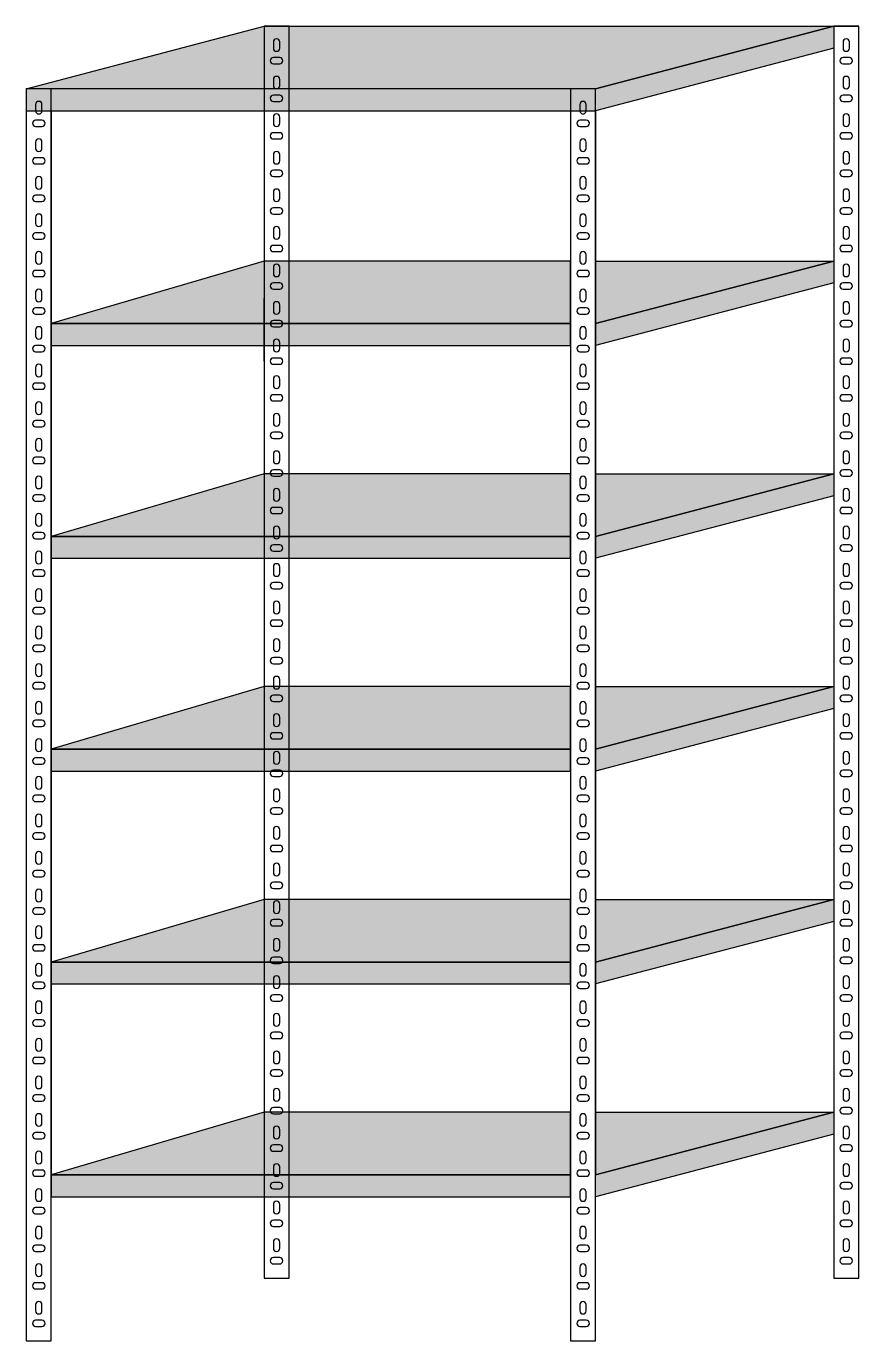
# Model space of a CAD drawing. Header units: millimetres. Extents: x 6614975 to 6624097, y 8742145 to 8746891.
# Drawn here: x 6617208.5 to 6617341.5, y 8745351 to 8745561 of the extents above; entities that cross this region are included whole.
import ezdxf

# ---------------------------------------------------------------- set-up
doc = ezdxf.new("R2010")
doc.units = ezdxf.units.MM

msp = doc.modelspace()

# ---------------------------------------------------------------- hatches: boundary and pattern name
h = msp.add_hatch(color=8)
h.dxf.hatch_style = 1
h.paths.add_polyline_path([(6617299.484, 8745550.977), (6617337.536, 8745560.977), (6617250.484, 8745560.977), (6617246.484, 8745560.977), (6617208.484, 8745550.977)])
h = msp.add_hatch(color=8)
h.dxf.hatch_style = 1
h.paths.add_polyline_path([(6617337.536, 8745557.477), (6617337.536, 8745560.977), (6617299.484, 8745550.977), (6617299.484, 8745547.477)])
h = msp.add_hatch(color=8)
h.dxf.hatch_style = 1
h.paths.add_polyline_path([(6617208.484, 8745550.977), (6617208.484, 8745547.477), (6617299.484, 8745547.477), (6617299.484, 8745550.977)])
h = msp.add_hatch(color=8)
h.dxf.hatch_style = 1
h.paths.add_polyline_path([(6617246.484, 8745523.477), (6617212.484, 8745513.477), (6617295.484, 8745513.477), (6617295.484, 8745523.477)])
h = msp.add_hatch(color=8)
h.dxf.hatch_style = 1
h.paths.add_polyline_path([(6617337.536, 8745519.977), (6617337.536, 8745523.477), (6617299.484, 8745513.477), (6617299.484, 8745509.977)])
h = msp.add_hatch(color=8)
h.dxf.hatch_style = 1
h.paths.add_polyline_path([(6617337.536, 8745523.477), (6617299.484, 8745523.477), (6617299.484, 8745513.477)])
h = msp.add_hatch(color=8)
h.dxf.hatch_style = 1
h.paths.add_polyline_path([(6617295.484, 8745509.977), (6617295.484, 8745513.477), (6617212.484, 8745513.477), (6617212.484, 8745509.977)])
h = msp.add_hatch(color=8)
h.dxf.hatch_style = 1
h.paths.add_polyline_path([(6617246.484, 8745489.477), (6617212.484, 8745479.477), (6617295.484, 8745479.477), (6617295.484, 8745489.477)])
h = msp.add_hatch(color=8)
h.dxf.hatch_style = 1
h.paths.add_polyline_path([(6617337.536, 8745485.977), (6617337.536, 8745489.477), (6617299.484, 8745479.477), (6617299.484, 8745475.977)])
h = msp.add_hatch(color=8)
h.dxf.hatch_style = 1
h.paths.add_polyline_path([(6617337.536, 8745489.477), (6617299.484, 8745489.477), (6617299.484, 8745479.477)])
h = msp.add_hatch(color=8)
h.dxf.hatch_style = 1
h.paths.add_polyline_path([(6617295.484, 8745475.977), (6617295.484, 8745479.477), (6617212.484, 8745479.477), (6617212.484, 8745475.977)])
h = msp.add_hatch(color=8)
h.dxf.hatch_style = 1
h.paths.add_polyline_path([(6617246.484, 8745455.477), (6617212.484, 8745445.477), (6617295.484, 8745445.477), (6617295.484, 8745455.477)])
h = msp.add_hatch(color=8)
h.dxf.hatch_style = 1
h.paths.add_polyline_path([(6617337.536, 8745451.977), (6617337.536, 8745455.477), (6617299.484, 8745445.477), (6617299.484, 8745441.977)])
h = msp.add_hatch(color=8)
h.dxf.hatch_style = 1
h.paths.add_polyline_path([(6617337.536, 8745455.477), (6617299.484, 8745455.477), (6617299.484, 8745445.477)])
h = msp.add_hatch(color=8)
h.dxf.hatch_style = 1
h.paths.add_polyline_path([(6617295.484, 8745441.977), (6617295.484, 8745445.477), (6617212.484, 8745445.477), (6617212.484, 8745441.977)])
h = msp.add_hatch(color=8)
h.dxf.hatch_style = 1
h.paths.add_polyline_path([(6617246.484, 8745421.477), (6617212.484, 8745411.477), (6617295.484, 8745411.477), (6617295.484, 8745421.477)])
h = msp.add_hatch(color=8)
h.dxf.hatch_style = 1
h.paths.add_polyline_path([(6617337.536, 8745417.977), (6617337.536, 8745421.477), (6617299.484, 8745411.477), (6617299.484, 8745407.977)])
h = msp.add_hatch(color=8)
h.dxf.hatch_style = 1
h.paths.add_polyline_path([(6617337.536, 8745421.477), (6617299.484, 8745421.477), (6617299.484, 8745411.477)])
h = msp.add_hatch(color=8)
h.dxf.hatch_style = 1
h.paths.add_polyline_path([(6617295.484, 8745407.977), (6617295.484, 8745411.477), (6617212.484, 8745411.477), (6617212.484, 8745407.977)])
h = msp.add_hatch(color=8)
h.dxf.hatch_style = 1
h.paths.add_polyline_path([(6617246.484, 8745387.477), (6617212.484, 8745377.477), (6617295.484, 8745377.477), (6617295.484, 8745387.477)])
h = msp.add_hatch(color=8)
h.dxf.hatch_style = 1
h.paths.add_polyline_path([(6617337.536, 8745383.977), (6617337.536, 8745387.477), (6617299.484, 8745377.477), (6617299.484, 8745373.977)])
h = msp.add_hatch(color=8)
h.dxf.hatch_style = 1
h.paths.add_polyline_path([(6617337.536, 8745387.477), (6617299.484, 8745387.477), (6617299.484, 8745377.477)])
h = msp.add_hatch(color=8)
h.dxf.hatch_style = 1
h.paths.add_polyline_path([(6617295.484, 8745373.977), (6617295.484, 8745377.477), (6617212.484, 8745377.477), (6617212.484, 8745373.977)])

# ---------------------------------------------------------------- linework, layer by layer
for p, q in [((6617246.484, 8745560.977), (6617250.484, 8745560.977)), ((6617212.484, 8745547.477), (6617212.484, 8745513.477)), ((6617299.484, 8745547.477), (6617299.484, 8745513.477)), ((6617246.484, 8745507.477), (6617246.484, 8745517.477)), ((6617212.484, 8745513.477), (6617212.484, 8745479.477)), ((6617299.484, 8745513.477), (6617299.484, 8745479.477)), ((6617212.484, 8745479.477), (6617212.484, 8745445.477)), ((6617299.484, 8745479.477), (6617299.484, 8745445.477)), ((6617212.484, 8745445.477), (6617212.484, 8745411.477)), ((6617299.484, 8745445.477), (6617299.484, 8745411.477)), ((6617212.484, 8745411.477), (6617212.484, 8745377.477)), ((6617299.484, 8745411.477), (6617299.484, 8745377.477))]:
    msp.add_line(p, q)
for points in [[(6617337.536, 8745560.977), (6617299.484, 8745550.977), (6617208.484, 8745550.977), (6617246.484, 8745560.977), (6617250.484, 8745560.977), (6617341.536, 8745560.977)], [(6617246.484, 8745523.477), (6617212.484, 8745513.477), (6617295.484, 8745513.477), (6617295.484, 8745523.477), (6617246.484, 8745523.477)], [(6617246.484, 8745489.477), (6617212.484, 8745479.477), (6617295.484, 8745479.477), (6617295.484, 8745489.477), (6617246.484, 8745489.477)], [(6617246.484, 8745455.477), (6617212.484, 8745445.477), (6617295.484, 8745445.477), (6617295.484, 8745455.477), (6617246.484, 8745455.477)], [(6617246.484, 8745421.477), (6617212.484, 8745411.477), (6617295.484, 8745411.477), (6617295.484, 8745421.477), (6617246.484, 8745421.477)], [(6617246.484, 8745387.477), (6617212.484, 8745377.477), (6617295.484, 8745377.477), (6617295.484, 8745387.477), (6617246.484, 8745387.477)]]:
    msp.add_lwpolyline(points)
for points in [[(6617246.484, 8745360.977), (6617250.484, 8745360.977), (6617250.484, 8745560.977), (6617246.484, 8745560.977)], [(6617299.484, 8745550.977), (6617337.536, 8745560.977), (6617337.536, 8745557.477), (6617299.484, 8745547.477)], [(6617337.536, 8745360.977), (6617341.536, 8745360.977), (6617341.536, 8745560.977), (6617337.536, 8745560.977)], [(6617208.484, 8745350.977), (6617212.484, 8745350.977), (6617212.484, 8745550.977), (6617208.484, 8745550.977)], [(6617208.484, 8745547.477), (6617299.484, 8745547.477), (6617299.484, 8745550.977), (6617208.484, 8745550.977)], [(6617295.484, 8745350.977), (6617299.484, 8745350.977), (6617299.484, 8745550.977), (6617295.484, 8745550.977)], [(6617299.484, 8745513.477), (6617337.536, 8745523.477), (6617337.536, 8745519.977), (6617299.484, 8745509.977)], [(6617299.484, 8745523.477), (6617337.536, 8745523.477), (6617299.484, 8745513.477)], [(6617212.484, 8745509.977), (6617295.484, 8745509.977), (6617295.484, 8745513.477), (6617212.484, 8745513.477)], [(6617299.484, 8745479.477), (6617337.536, 8745489.477), (6617337.536, 8745485.977), (6617299.484, 8745475.977)], [(6617299.484, 8745489.477), (6617337.536, 8745489.477), (6617299.484, 8745479.477)], [(6617212.484, 8745475.977), (6617295.484, 8745475.977), (6617295.484, 8745479.477), (6617212.484, 8745479.477)], [(6617299.484, 8745445.477), (6617337.536, 8745455.477), (6617337.536, 8745451.977), (6617299.484, 8745441.977)], [(6617299.484, 8745455.477), (6617337.536, 8745455.477), (6617299.484, 8745445.477)], [(6617212.484, 8745441.977), (6617295.484, 8745441.977), (6617295.484, 8745445.477), (6617212.484, 8745445.477)], [(6617299.484, 8745411.477), (6617337.536, 8745421.477), (6617337.536, 8745417.977), (6617299.484, 8745407.977)], [(6617299.484, 8745421.477), (6617337.536, 8745421.477), (6617299.484, 8745411.477)], [(6617212.484, 8745407.977), (6617295.484, 8745407.977), (6617295.484, 8745411.477), (6617212.484, 8745411.477)], [(6617299.484, 8745377.477), (6617337.536, 8745387.477), (6617337.536, 8745383.977), (6617299.484, 8745373.977)], [(6617299.484, 8745387.477), (6617337.536, 8745387.477), (6617299.484, 8745377.477)], [(6617212.484, 8745373.977), (6617295.484, 8745373.977), (6617295.484, 8745377.477), (6617212.484, 8745377.477)]]:
    msp.add_lwpolyline(points, close=True)
for points in [[(6617247.984, 8745557.477, 1), (6617248.984, 8745557.477), (6617248.984, 8745558.477, 1), (6617247.984, 8745558.477)], [(6617339.036, 8745557.477, 1), (6617340.036, 8745557.477), (6617340.036, 8745558.477, 1), (6617339.036, 8745558.477)], [(6617247.984, 8745555.977, 1), (6617247.984, 8745554.977), (6617248.984, 8745554.977, 1), (6617248.984, 8745555.977)], [(6617339.036, 8745555.977, 1), (6617339.036, 8745554.977), (6617340.036, 8745554.977, 1), (6617340.036, 8745555.977)], [(6617247.984, 8745551.477, 1), (6617248.984, 8745551.477), (6617248.984, 8745552.477, 1), (6617247.984, 8745552.477)], [(6617339.036, 8745551.477, 1), (6617340.036, 8745551.477), (6617340.036, 8745552.477, 1), (6617339.036, 8745552.477)], [(6617209.984, 8745547.477, 1), (6617210.984, 8745547.477), (6617210.984, 8745548.477, 1), (6617209.984, 8745548.477)], [(6617247.984, 8745549.977, 1), (6617247.984, 8745548.977), (6617248.984, 8745548.977, 1), (6617248.984, 8745549.977)], [(6617296.984, 8745547.477, 1), (6617297.984, 8745547.477), (6617297.984, 8745548.477, 1), (6617296.984, 8745548.477)], [(6617339.036, 8745549.977, 1), (6617339.036, 8745548.977), (6617340.036, 8745548.977, 1), (6617340.036, 8745549.977)], [(6617247.984, 8745545.477, 1), (6617248.984, 8745545.477), (6617248.984, 8745546.477, 1), (6617247.984, 8745546.477)], [(6617339.036, 8745545.477, 1), (6617340.036, 8745545.477), (6617340.036, 8745546.477, 1), (6617339.036, 8745546.477)], [(6617209.984, 8745545.977, 1), (6617209.984, 8745544.977), (6617210.984, 8745544.977, 1), (6617210.984, 8745545.977)], [(6617296.984, 8745545.977, 1), (6617296.984, 8745544.977), (6617297.984, 8745544.977, 1), (6617297.984, 8745545.977)], [(6617209.984, 8745541.477, 1), (6617210.984, 8745541.477), (6617210.984, 8745542.477, 1), (6617209.984, 8745542.477)], [(6617247.984, 8745543.977, 1), (6617247.984, 8745542.977), (6617248.984, 8745542.977, 1), (6617248.984, 8745543.977)], [(6617296.984, 8745541.477, 1), (6617297.984, 8745541.477), (6617297.984, 8745542.477, 1), (6617296.984, 8745542.477)], [(6617339.036, 8745543.977, 1), (6617339.036, 8745542.977), (6617340.036, 8745542.977, 1), (6617340.036, 8745543.977)], [(6617247.984, 8745539.477, 1), (6617248.984, 8745539.477), (6617248.984, 8745540.477, 1), (6617247.984, 8745540.477)], [(6617339.036, 8745539.477, 1), (6617340.036, 8745539.477), (6617340.036, 8745540.477, 1), (6617339.036, 8745540.477)], [(6617209.984, 8745539.977, 1), (6617209.984, 8745538.977), (6617210.984, 8745538.977, 1), (6617210.984, 8745539.977)], [(6617296.984, 8745539.977, 1), (6617296.984, 8745538.977), (6617297.984, 8745538.977, 1), (6617297.984, 8745539.977)], [(6617209.984, 8745535.477, 1), (6617210.984, 8745535.477), (6617210.984, 8745536.477, 1), (6617209.984, 8745536.477)], [(6617247.984, 8745537.977, 1), (6617247.984, 8745536.977), (6617248.984, 8745536.977, 1), (6617248.984, 8745537.977)], [(6617296.984, 8745535.477, 1), (6617297.984, 8745535.477), (6617297.984, 8745536.477, 1), (6617296.984, 8745536.477)], [(6617339.036, 8745537.977, 1), (6617339.036, 8745536.977), (6617340.036, 8745536.977, 1), (6617340.036, 8745537.977)], [(6617247.984, 8745533.477, 1), (6617248.984, 8745533.477), (6617248.984, 8745534.477, 1), (6617247.984, 8745534.477)], [(6617339.036, 8745533.477, 1), (6617340.036, 8745533.477), (6617340.036, 8745534.477, 1), (6617339.036, 8745534.477)], [(6617209.984, 8745533.977, 1), (6617209.984, 8745532.977), (6617210.984, 8745532.977, 1), (6617210.984, 8745533.977)], [(6617247.984, 8745531.977, 1), (6617247.984, 8745530.977), (6617248.984, 8745530.977, 1), (6617248.984, 8745531.977)], [(6617296.984, 8745533.977, 1), (6617296.984, 8745532.977), (6617297.984, 8745532.977, 1), (6617297.984, 8745533.977)], [(6617339.036, 8745531.977, 1), (6617339.036, 8745530.977), (6617340.036, 8745530.977, 1), (6617340.036, 8745531.977)], [(6617209.984, 8745529.477, 1), (6617210.984, 8745529.477), (6617210.984, 8745530.477, 1), (6617209.984, 8745530.477)], [(6617296.984, 8745529.477, 1), (6617297.984, 8745529.477), (6617297.984, 8745530.477, 1), (6617296.984, 8745530.477)], [(6617209.984, 8745527.977, 1), (6617209.984, 8745526.977), (6617210.984, 8745526.977, 1), (6617210.984, 8745527.977)], [(6617247.984, 8745527.477, 1), (6617248.984, 8745527.477), (6617248.984, 8745528.477, 1), (6617247.984, 8745528.477)], [(6617296.984, 8745527.977, 1), (6617296.984, 8745526.977), (6617297.984, 8745526.977, 1), (6617297.984, 8745527.977)], [(6617339.036, 8745527.477, 1), (6617340.036, 8745527.477), (6617340.036, 8745528.477, 1), (6617339.036, 8745528.477)], [(6617247.984, 8745525.977, 1), (6617247.984, 8745524.977), (6617248.984, 8745524.977, 1), (6617248.984, 8745525.977)], [(6617339.036, 8745525.977, 1), (6617339.036, 8745524.977), (6617340.036, 8745524.977, 1), (6617340.036, 8745525.977)], [(6617209.984, 8745523.477, 1), (6617210.984, 8745523.477), (6617210.984, 8745524.477, 1), (6617209.984, 8745524.477)], [(6617296.984, 8745523.477, 1), (6617297.984, 8745523.477), (6617297.984, 8745524.477, 1), (6617296.984, 8745524.477)], [(6617209.984, 8745521.977, 1), (6617209.984, 8745520.977), (6617210.984, 8745520.977, 1), (6617210.984, 8745521.977)], [(6617247.984, 8745521.477, 1), (6617248.984, 8745521.477), (6617248.984, 8745522.477, 1), (6617247.984, 8745522.477)], [(6617296.984, 8745521.977, 1), (6617296.984, 8745520.977), (6617297.984, 8745520.977, 1), (6617297.984, 8745521.977)], [(6617339.036, 8745521.477, 1), (6617340.036, 8745521.477), (6617340.036, 8745522.477, 1), (6617339.036, 8745522.477)], [(6617247.984, 8745519.977, 1), (6617247.984, 8745518.977), (6617248.984, 8745518.977, 1), (6617248.984, 8745519.977)], [(6617339.036, 8745519.977, 1), (6617339.036, 8745518.977), (6617340.036, 8745518.977, 1), (6617340.036, 8745519.977)], [(6617209.984, 8745517.477, 1), (6617210.984, 8745517.477), (6617210.984, 8745518.477, 1), (6617209.984, 8745518.477)], [(6617296.984, 8745517.477, 1), (6617297.984, 8745517.477), (6617297.984, 8745518.477, 1), (6617296.984, 8745518.477)], [(6617209.984, 8745515.977, 1), (6617209.984, 8745514.977), (6617210.984, 8745514.977, 1), (6617210.984, 8745515.977)], [(6617247.984, 8745515.477, 1), (6617248.984, 8745515.477), (6617248.984, 8745516.477, 1), (6617247.984, 8745516.477)], [(6617296.984, 8745515.977, 1), (6617296.984, 8745514.977), (6617297.984, 8745514.977, 1), (6617297.984, 8745515.977)], [(6617339.036, 8745515.477, 1), (6617340.036, 8745515.477), (6617340.036, 8745516.477, 1), (6617339.036, 8745516.477)], [(6617247.984, 8745513.977, 1), (6617247.984, 8745512.977), (6617248.984, 8745512.977, 1), (6617248.984, 8745513.977)], [(6617339.036, 8745513.977, 1), (6617339.036, 8745512.977), (6617340.036, 8745512.977, 1), (6617340.036, 8745513.977)], [(6617209.984, 8745511.477, 1), (6617210.984, 8745511.477), (6617210.984, 8745512.477, 1), (6617209.984, 8745512.477)], [(6617247.984, 8745509.477, 1), (6617248.984, 8745509.477), (6617248.984, 8745510.477, 1), (6617247.984, 8745510.477)], [(6617296.984, 8745511.477, 1), (6617297.984, 8745511.477), (6617297.984, 8745512.477, 1), (6617296.984, 8745512.477)], [(6617339.036, 8745509.477, 1), (6617340.036, 8745509.477), (6617340.036, 8745510.477, 1), (6617339.036, 8745510.477)], [(6617209.984, 8745509.977, 1), (6617209.984, 8745508.977), (6617210.984, 8745508.977, 1), (6617210.984, 8745509.977)], [(6617296.984, 8745509.977, 1), (6617296.984, 8745508.977), (6617297.984, 8745508.977, 1), (6617297.984, 8745509.977)], [(6617209.984, 8745505.477, 1), (6617210.984, 8745505.477), (6617210.984, 8745506.477, 1), (6617209.984, 8745506.477)], [(6617247.984, 8745507.977, 1), (6617247.984, 8745506.977), (6617248.984, 8745506.977, 1), (6617248.984, 8745507.977)], [(6617296.984, 8745505.477, 1), (6617297.984, 8745505.477), (6617297.984, 8745506.477, 1), (6617296.984, 8745506.477)], [(6617339.036, 8745507.977, 1), (6617339.036, 8745506.977), (6617340.036, 8745506.977, 1), (6617340.036, 8745507.977)], [(6617247.984, 8745503.611, 1), (6617248.984, 8745503.611), (6617248.984, 8745504.611, 1), (6617247.984, 8745504.611)], [(6617339.036, 8745503.611, 1), (6617340.036, 8745503.611), (6617340.036, 8745504.611, 1), (6617339.036, 8745504.611)], [(6617209.984, 8745503.977, 1), (6617209.984, 8745502.977), (6617210.984, 8745502.977, 1), (6617210.984, 8745503.977)], [(6617296.984, 8745503.977, 1), (6617296.984, 8745502.977), (6617297.984, 8745502.977, 1), (6617297.984, 8745503.977)], [(6617209.984, 8745499.477, 1), (6617210.984, 8745499.477), (6617210.984, 8745500.477, 1), (6617209.984, 8745500.477)], [(6617247.984, 8745502.111, 1), (6617247.984, 8745501.111), (6617248.984, 8745501.111, 1), (6617248.984, 8745502.111)], [(6617296.984, 8745499.477, 1), (6617297.984, 8745499.477), (6617297.984, 8745500.477, 1), (6617296.984, 8745500.477)], [(6617339.036, 8745502.111, 1), (6617339.036, 8745501.111), (6617340.036, 8745501.111, 1), (6617340.036, 8745502.111)], [(6617247.984, 8745497.611, 1), (6617248.984, 8745497.611), (6617248.984, 8745498.611, 1), (6617247.984, 8745498.611)], [(6617339.036, 8745497.611, 1), (6617340.036, 8745497.611), (6617340.036, 8745498.611, 1), (6617339.036, 8745498.611)], [(6617209.984, 8745497.977, 1), (6617209.984, 8745496.977), (6617210.984, 8745496.977, 1), (6617210.984, 8745497.977)], [(6617296.984, 8745497.977, 1), (6617296.984, 8745496.977), (6617297.984, 8745496.977, 1), (6617297.984, 8745497.977)], [(6617209.984, 8745493.611, 1), (6617210.984, 8745493.611), (6617210.984, 8745494.611, 1), (6617209.984, 8745494.611)], [(6617247.984, 8745496.111, 1), (6617247.984, 8745495.111), (6617248.984, 8745495.111, 1), (6617248.984, 8745496.111)], [(6617296.984, 8745493.611, 1), (6617297.984, 8745493.611), (6617297.984, 8745494.611, 1), (6617296.984, 8745494.611)], [(6617339.036, 8745496.111, 1), (6617339.036, 8745495.111), (6617340.036, 8745495.111, 1), (6617340.036, 8745496.111)], [(6617209.984, 8745492.111, 1), (6617209.984, 8745491.111), (6617210.984, 8745491.111, 1), (6617210.984, 8745492.111)], [(6617247.984, 8745491.611, 1), (6617248.984, 8745491.611), (6617248.984, 8745492.611, 1), (6617247.984, 8745492.611)], [(6617296.984, 8745492.111, 1), (6617296.984, 8745491.111), (6617297.984, 8745491.111, 1), (6617297.984, 8745492.111)], [(6617339.036, 8745491.611, 1), (6617340.036, 8745491.611), (6617340.036, 8745492.611, 1), (6617339.036, 8745492.611)], [(6617247.984, 8745490.111, 1), (6617247.984, 8745489.111), (6617248.984, 8745489.111, 1), (6617248.984, 8745490.111)], [(6617339.036, 8745490.111, 1), (6617339.036, 8745489.111), (6617340.036, 8745489.111, 1), (6617340.036, 8745490.111)], [(6617209.984, 8745487.611, 1), (6617210.984, 8745487.611), (6617210.984, 8745488.611, 1), (6617209.984, 8745488.611)], [(6617296.984, 8745487.611, 1), (6617297.984, 8745487.611), (6617297.984, 8745488.611, 1), (6617296.984, 8745488.611)], [(6617209.984, 8745486.111, 1), (6617209.984, 8745485.111), (6617210.984, 8745485.111, 1), (6617210.984, 8745486.111)], [(6617247.984, 8745485.611, 1), (6617248.984, 8745485.611), (6617248.984, 8745486.611, 1), (6617247.984, 8745486.611)], [(6617296.984, 8745486.111, 1), (6617296.984, 8745485.111), (6617297.984, 8745485.111, 1), (6617297.984, 8745486.111)], [(6617339.036, 8745485.611, 1), (6617340.036, 8745485.611), (6617340.036, 8745486.611, 1), (6617339.036, 8745486.611)], [(6617247.984, 8745484.111, 1), (6617247.984, 8745483.111), (6617248.984, 8745483.111, 1), (6617248.984, 8745484.111)], [(6617339.036, 8745484.111, 1), (6617339.036, 8745483.111), (6617340.036, 8745483.111, 1), (6617340.036, 8745484.111)], [(6617209.984, 8745481.611, 1), (6617210.984, 8745481.611), (6617210.984, 8745482.611, 1), (6617209.984, 8745482.611)], [(6617296.984, 8745481.611, 1), (6617297.984, 8745481.611), (6617297.984, 8745482.611, 1), (6617296.984, 8745482.611)], [(6617209.984, 8745480.111, 1), (6617209.984, 8745479.111), (6617210.984, 8745479.111, 1), (6617210.984, 8745480.111)], [(6617247.984, 8745479.611, 1), (6617248.984, 8745479.611), (6617248.984, 8745480.611, 1), (6617247.984, 8745480.611)], [(6617296.984, 8745480.111, 1), (6617296.984, 8745479.111), (6617297.984, 8745479.111, 1), (6617297.984, 8745480.111)], [(6617339.036, 8745479.611, 1), (6617340.036, 8745479.611), (6617340.036, 8745480.611, 1), (6617339.036, 8745480.611)], [(6617247.984, 8745478.111, 1), (6617247.984, 8745477.111), (6617248.984, 8745477.111, 1), (6617248.984, 8745478.111)], [(6617339.036, 8745478.111, 1), (6617339.036, 8745477.111), (6617340.036, 8745477.111, 1), (6617340.036, 8745478.111)], [(6617209.984, 8745475.611, 1), (6617210.984, 8745475.611), (6617210.984, 8745476.611, 1), (6617209.984, 8745476.611)], [(6617296.984, 8745475.611, 1), (6617297.984, 8745475.611), (6617297.984, 8745476.611, 1), (6617296.984, 8745476.611)], [(6617209.984, 8745474.111, 1), (6617209.984, 8745473.111), (6617210.984, 8745473.111, 1), (6617210.984, 8745474.111)], [(6617247.984, 8745473.611, 1), (6617248.984, 8745473.611), (6617248.984, 8745474.611, 1), (6617247.984, 8745474.611)], [(6617296.984, 8745474.111, 1), (6617296.984, 8745473.111), (6617297.984, 8745473.111, 1), (6617297.984, 8745474.111)], [(6617339.036, 8745473.611, 1), (6617340.036, 8745473.611), (6617340.036, 8745474.611, 1), (6617339.036, 8745474.611)], [(6617209.984, 8745469.611, 1), (6617210.984, 8745469.611), (6617210.984, 8745470.611, 1), (6617209.984, 8745470.611)], [(6617247.984, 8745472.111, 1), (6617247.984, 8745471.111), (6617248.984, 8745471.111, 1), (6617248.984, 8745472.111)], [(6617296.984, 8745469.611, 1), (6617297.984, 8745469.611), (6617297.984, 8745470.611, 1), (6617296.984, 8745470.611)], [(6617339.036, 8745472.111, 1), (6617339.036, 8745471.111), (6617340.036, 8745471.111, 1), (6617340.036, 8745472.111)], [(6617247.984, 8745467.611, 1), (6617248.984, 8745467.611), (6617248.984, 8745468.611, 1), (6617247.984, 8745468.611)], [(6617339.036, 8745467.611, 1), (6617340.036, 8745467.611), (6617340.036, 8745468.611, 1), (6617339.036, 8745468.611)], [(6617209.984, 8745468.111, 1), (6617209.984, 8745467.111), (6617210.984, 8745467.111, 1), (6617210.984, 8745468.111)], [(6617296.984, 8745468.111, 1), (6617296.984, 8745467.111), (6617297.984, 8745467.111, 1), (6617297.984, 8745468.111)], [(6617209.984, 8745463.611, 1), (6617210.984, 8745463.611), (6617210.984, 8745464.611, 1), (6617209.984, 8745464.611)], [(6617247.984, 8745466.111, 1), (6617247.984, 8745465.111), (6617248.984, 8745465.111, 1), (6617248.984, 8745466.111)], [(6617296.984, 8745463.611, 1), (6617297.984, 8745463.611), (6617297.984, 8745464.611, 1), (6617296.984, 8745464.611)], [(6617339.036, 8745466.111, 1), (6617339.036, 8745465.111), (6617340.036, 8745465.111, 1), (6617340.036, 8745466.111)], [(6617247.984, 8745461.611, 1), (6617248.984, 8745461.611), (6617248.984, 8745462.611, 1), (6617247.984, 8745462.611)], [(6617339.036, 8745461.611, 1), (6617340.036, 8745461.611), (6617340.036, 8745462.611, 1), (6617339.036, 8745462.611)], [(6617209.984, 8745462.111, 1), (6617209.984, 8745461.111), (6617210.984, 8745461.111, 1), (6617210.984, 8745462.111)], [(6617296.984, 8745462.111, 1), (6617296.984, 8745461.111), (6617297.984, 8745461.111, 1), (6617297.984, 8745462.111)], [(6617209.984, 8745457.611, 1), (6617210.984, 8745457.611), (6617210.984, 8745458.611, 1), (6617209.984, 8745458.611)], [(6617247.984, 8745460.111, 1), (6617247.984, 8745459.111), (6617248.984, 8745459.111, 1), (6617248.984, 8745460.111)], [(6617296.984, 8745457.611, 1), (6617297.984, 8745457.611), (6617297.984, 8745458.611, 1), (6617296.984, 8745458.611)], [(6617339.036, 8745460.111, 1), (6617339.036, 8745459.111), (6617340.036, 8745459.111, 1), (6617340.036, 8745460.111)], [(6617247.984, 8745455.611, 1), (6617248.984, 8745455.611), (6617248.984, 8745456.611, 1), (6617247.984, 8745456.611)], [(6617339.036, 8745455.611, 1), (6617340.036, 8745455.611), (6617340.036, 8745456.611, 1), (6617339.036, 8745456.611)], [(6617209.984, 8745456.111, 1), (6617209.984, 8745455.111), (6617210.984, 8745455.111, 1), (6617210.984, 8745456.111)], [(6617296.984, 8745456.111, 1), (6617296.984, 8745455.111), (6617297.984, 8745455.111, 1), (6617297.984, 8745456.111)], [(6617209.984, 8745451.611, 1), (6617210.984, 8745451.611), (6617210.984, 8745452.611, 1), (6617209.984, 8745452.611)], [(6617247.984, 8745454.111, 1), (6617247.984, 8745453.111), (6617248.984, 8745453.111, 1), (6617248.984, 8745454.111)], [(6617296.984, 8745451.611, 1), (6617297.984, 8745451.611), (6617297.984, 8745452.611, 1), (6617296.984, 8745452.611)], [(6617339.036, 8745454.111, 1), (6617339.036, 8745453.111), (6617340.036, 8745453.111, 1), (6617340.036, 8745454.111)], [(6617209.984, 8745450.111, 1), (6617209.984, 8745449.111), (6617210.984, 8745449.111, 1), (6617210.984, 8745450.111)], [(6617247.984, 8745449.611, 1), (6617248.984, 8745449.611), (6617248.984, 8745450.611, 1), (6617247.984, 8745450.611)], [(6617296.984, 8745450.111, 1), (6617296.984, 8745449.111), (6617297.984, 8745449.111, 1), (6617297.984, 8745450.111)], [(6617339.036, 8745449.611, 1), (6617340.036, 8745449.611), (6617340.036, 8745450.611, 1), (6617339.036, 8745450.611)], [(6617247.984, 8745448.111, 1), (6617247.984, 8745447.111), (6617248.984, 8745447.111, 1), (6617248.984, 8745448.111)], [(6617339.036, 8745448.111, 1), (6617339.036, 8745447.111), (6617340.036, 8745447.111, 1), (6617340.036, 8745448.111)], [(6617209.984, 8745445.611, 1), (6617210.984, 8745445.611), (6617210.984, 8745446.611, 1), (6617209.984, 8745446.611)], [(6617296.984, 8745445.611, 1), (6617297.984, 8745445.611), (6617297.984, 8745446.611, 1), (6617296.984, 8745446.611)], [(6617209.984, 8745444.111, 1), (6617209.984, 8745443.111), (6617210.984, 8745443.111, 1), (6617210.984, 8745444.111)], [(6617247.984, 8745443.611, 1), (6617248.984, 8745443.611), (6617248.984, 8745444.611, 1), (6617247.984, 8745444.611)], [(6617296.984, 8745444.111, 1), (6617296.984, 8745443.111), (6617297.984, 8745443.111, 1), (6617297.984, 8745444.111)], [(6617339.036, 8745443.611, 1), (6617340.036, 8745443.611), (6617340.036, 8745444.611, 1), (6617339.036, 8745444.611)], [(6617247.984, 8745442.111, 1), (6617247.984, 8745441.111), (6617248.984, 8745441.111, 1), (6617248.984, 8745442.111)], [(6617339.036, 8745442.111, 1), (6617339.036, 8745441.111), (6617340.036, 8745441.111, 1), (6617340.036, 8745442.111)], [(6617209.984, 8745439.611, 1), (6617210.984, 8745439.611), (6617210.984, 8745440.611, 1), (6617209.984, 8745440.611)], [(6617296.984, 8745439.611, 1), (6617297.984, 8745439.611), (6617297.984, 8745440.611, 1), (6617296.984, 8745440.611)], [(6617209.984, 8745438.111, 1), (6617209.984, 8745437.111), (6617210.984, 8745437.111, 1), (6617210.984, 8745438.111)], [(6617247.984, 8745437.611, 1), (6617248.984, 8745437.611), (6617248.984, 8745438.611, 1), (6617247.984, 8745438.611)], [(6617296.984, 8745438.111, 1), (6617296.984, 8745437.111), (6617297.984, 8745437.111, 1), (6617297.984, 8745438.111)], [(6617339.036, 8745437.611, 1), (6617340.036, 8745437.611), (6617340.036, 8745438.611, 1), (6617339.036, 8745438.611)], [(6617247.984, 8745436.111, 1), (6617247.984, 8745435.111), (6617248.984, 8745435.111, 1), (6617248.984, 8745436.111)], [(6617339.036, 8745436.111, 1), (6617339.036, 8745435.111), (6617340.036, 8745435.111, 1), (6617340.036, 8745436.111)], [(6617209.984, 8745433.611, 1), (6617210.984, 8745433.611), (6617210.984, 8745434.611, 1), (6617209.984, 8745434.611)], [(6617296.984, 8745433.611, 1), (6617297.984, 8745433.611), (6617297.984, 8745434.611, 1), (6617296.984, 8745434.611)], [(6617209.984, 8745432.111, 1), (6617209.984, 8745431.111), (6617210.984, 8745431.111, 1), (6617210.984, 8745432.111)], [(6617247.984, 8745431.611, 1), (6617248.984, 8745431.611), (6617248.984, 8745432.611, 1), (6617247.984, 8745432.611)], [(6617296.984, 8745432.111, 1), (6617296.984, 8745431.111), (6617297.984, 8745431.111, 1), (6617297.984, 8745432.111)], [(6617339.036, 8745431.611, 1), (6617340.036, 8745431.611), (6617340.036, 8745432.611, 1), (6617339.036, 8745432.611)], [(6617209.984, 8745427.611, 1), (6617210.984, 8745427.611), (6617210.984, 8745428.611, 1), (6617209.984, 8745428.611)], [(6617247.984, 8745430.111, 1), (6617247.984, 8745429.111), (6617248.984, 8745429.111, 1), (6617248.984, 8745430.111)], [(6617296.984, 8745427.611, 1), (6617297.984, 8745427.611), (6617297.984, 8745428.611, 1), (6617296.984, 8745428.611)], [(6617339.036, 8745430.111, 1), (6617339.036, 8745429.111), (6617340.036, 8745429.111, 1), (6617340.036, 8745430.111)], [(6617247.984, 8745425.746, 1), (6617248.984, 8745425.746), (6617248.984, 8745426.746, 1), (6617247.984, 8745426.746)], [(6617339.036, 8745425.746, 1), (6617340.036, 8745425.746), (6617340.036, 8745426.746, 1), (6617339.036, 8745426.746)], [(6617209.984, 8745426.111, 1), (6617209.984, 8745425.111), (6617210.984, 8745425.111, 1), (6617210.984, 8745426.111)], [(6617296.984, 8745426.111, 1), (6617296.984, 8745425.111), (6617297.984, 8745425.111, 1), (6617297.984, 8745426.111)], [(6617209.984, 8745421.611, 1), (6617210.984, 8745421.611), (6617210.984, 8745422.611, 1), (6617209.984, 8745422.611)], [(6617247.984, 8745424.246, 1), (6617247.984, 8745423.246), (6617248.984, 8745423.246, 1), (6617248.984, 8745424.246)], [(6617296.984, 8745421.611, 1), (6617297.984, 8745421.611), (6617297.984, 8745422.611, 1), (6617296.984, 8745422.611)], [(6617339.036, 8745424.246, 1), (6617339.036, 8745423.246), (6617340.036, 8745423.246, 1), (6617340.036, 8745424.246)], [(6617247.984, 8745419.746, 1), (6617248.984, 8745419.746), (6617248.984, 8745420.746, 1), (6617247.984, 8745420.746)], [(6617339.036, 8745419.746, 1), (6617340.036, 8745419.746), (6617340.036, 8745420.746, 1), (6617339.036, 8745420.746)], [(6617209.984, 8745420.111, 1), (6617209.984, 8745419.111), (6617210.984, 8745419.111, 1), (6617210.984, 8745420.111)], [(6617296.984, 8745420.111, 1), (6617296.984, 8745419.111), (6617297.984, 8745419.111, 1), (6617297.984, 8745420.111)], [(6617209.984, 8745415.746, 1), (6617210.984, 8745415.746), (6617210.984, 8745416.746, 1), (6617209.984, 8745416.746)], [(6617247.984, 8745418.246, 1), (6617247.984, 8745417.246), (6617248.984, 8745417.246, 1), (6617248.984, 8745418.246)], [(6617296.984, 8745415.746, 1), (6617297.984, 8745415.746), (6617297.984, 8745416.746, 1), (6617296.984, 8745416.746)], [(6617339.036, 8745418.246, 1), (6617339.036, 8745417.246), (6617340.036, 8745417.246, 1), (6617340.036, 8745418.246)], [(6617247.984, 8745413.746, 1), (6617248.984, 8745413.746), (6617248.984, 8745414.746, 1), (6617247.984, 8745414.746)], [(6617339.036, 8745413.746, 1), (6617340.036, 8745413.746), (6617340.036, 8745414.746, 1), (6617339.036, 8745414.746)], [(6617209.984, 8745414.246, 1), (6617209.984, 8745413.246), (6617210.984, 8745413.246, 1), (6617210.984, 8745414.246)], [(6617247.984, 8745412.246, 1), (6617247.984, 8745411.246), (6617248.984, 8745411.246, 1), (6617248.984, 8745412.246)], [(6617296.984, 8745414.246, 1), (6617296.984, 8745413.246), (6617297.984, 8745413.246, 1), (6617297.984, 8745414.246)], [(6617339.036, 8745412.246, 1), (6617339.036, 8745411.246), (6617340.036, 8745411.246, 1), (6617340.036, 8745412.246)], [(6617209.984, 8745409.746, 1), (6617210.984, 8745409.746), (6617210.984, 8745410.746, 1), (6617209.984, 8745410.746)], [(6617296.984, 8745409.746, 1), (6617297.984, 8745409.746), (6617297.984, 8745410.746, 1), (6617296.984, 8745410.746)], [(6617209.984, 8745408.246, 1), (6617209.984, 8745407.246), (6617210.984, 8745407.246, 1), (6617210.984, 8745408.246)], [(6617247.984, 8745407.746, 1), (6617248.984, 8745407.746), (6617248.984, 8745408.746, 1), (6617247.984, 8745408.746)], [(6617296.984, 8745408.246, 1), (6617296.984, 8745407.246), (6617297.984, 8745407.246, 1), (6617297.984, 8745408.246)], [(6617339.036, 8745407.746, 1), (6617340.036, 8745407.746), (6617340.036, 8745408.746, 1), (6617339.036, 8745408.746)], [(6617247.984, 8745406.246, 1), (6617247.984, 8745405.246), (6617248.984, 8745405.246, 1), (6617248.984, 8745406.246)], [(6617339.036, 8745406.246, 1), (6617339.036, 8745405.246), (6617340.036, 8745405.246, 1), (6617340.036, 8745406.246)], [(6617209.984, 8745403.746, 1), (6617210.984, 8745403.746), (6617210.984, 8745404.746, 1), (6617209.984, 8745404.746)], [(6617296.984, 8745403.746, 1), (6617297.984, 8745403.746), (6617297.984, 8745404.746, 1), (6617296.984, 8745404.746)], [(6617209.984, 8745402.246, 1), (6617209.984, 8745401.246), (6617210.984, 8745401.246, 1), (6617210.984, 8745402.246)], [(6617247.984, 8745401.746, 1), (6617248.984, 8745401.746), (6617248.984, 8745402.746, 1), (6617247.984, 8745402.746)], [(6617296.984, 8745402.246, 1), (6617296.984, 8745401.246), (6617297.984, 8745401.246, 1), (6617297.984, 8745402.246)], [(6617339.036, 8745401.746, 1), (6617340.036, 8745401.746), (6617340.036, 8745402.746, 1), (6617339.036, 8745402.746)], [(6617247.984, 8745400.246, 1), (6617247.984, 8745399.246), (6617248.984, 8745399.246, 1), (6617248.984, 8745400.246)], [(6617339.036, 8745400.246, 1), (6617339.036, 8745399.246), (6617340.036, 8745399.246, 1), (6617340.036, 8745400.246)], [(6617209.984, 8745397.746, 1), (6617210.984, 8745397.746), (6617210.984, 8745398.746, 1), (6617209.984, 8745398.746)], [(6617296.984, 8745397.746, 1), (6617297.984, 8745397.746), (6617297.984, 8745398.746, 1), (6617296.984, 8745398.746)], [(6617209.984, 8745396.246, 1), (6617209.984, 8745395.246), (6617210.984, 8745395.246, 1), (6617210.984, 8745396.246)], [(6617247.984, 8745395.746, 1), (6617248.984, 8745395.746), (6617248.984, 8745396.746, 1), (6617247.984, 8745396.746)], [(6617296.984, 8745396.246, 1), (6617296.984, 8745395.246), (6617297.984, 8745395.246, 1), (6617297.984, 8745396.246)], [(6617339.036, 8745395.746, 1), (6617340.036, 8745395.746), (6617340.036, 8745396.746, 1), (6617339.036, 8745396.746)], [(6617247.984, 8745394.246, 1), (6617247.984, 8745393.246), (6617248.984, 8745393.246, 1), (6617248.984, 8745394.246)], [(6617339.036, 8745394.246, 1), (6617339.036, 8745393.246), (6617340.036, 8745393.246, 1), (6617340.036, 8745394.246)], [(6617209.984, 8745391.746, 1), (6617210.984, 8745391.746), (6617210.984, 8745392.746, 1), (6617209.984, 8745392.746)], [(6617247.984, 8745389.746, 1), (6617248.984, 8745389.746), (6617248.984, 8745390.746, 1), (6617247.984, 8745390.746)], [(6617296.984, 8745391.746, 1), (6617297.984, 8745391.746), (6617297.984, 8745392.746, 1), (6617296.984, 8745392.746)], [(6617339.036, 8745389.746, 1), (6617340.036, 8745389.746), (6617340.036, 8745390.746, 1), (6617339.036, 8745390.746)], [(6617209.984, 8745390.246, 1), (6617209.984, 8745389.246), (6617210.984, 8745389.246, 1), (6617210.984, 8745390.246)], [(6617296.984, 8745390.246, 1), (6617296.984, 8745389.246), (6617297.984, 8745389.246, 1), (6617297.984, 8745390.246)], [(6617209.984, 8745385.746, 1), (6617210.984, 8745385.746), (6617210.984, 8745386.746, 1), (6617209.984, 8745386.746)], [(6617247.984, 8745388.246, 1), (6617247.984, 8745387.246), (6617248.984, 8745387.246, 1), (6617248.984, 8745388.246)], [(6617296.984, 8745385.746, 1), (6617297.984, 8745385.746), (6617297.984, 8745386.746, 1), (6617296.984, 8745386.746)], [(6617339.036, 8745388.246, 1), (6617339.036, 8745387.246), (6617340.036, 8745387.246, 1), (6617340.036, 8745388.246)], [(6617247.984, 8745383.746, 1), (6617248.984, 8745383.746), (6617248.984, 8745384.746, 1), (6617247.984, 8745384.746)], [(6617339.036, 8745383.746, 1), (6617340.036, 8745383.746), (6617340.036, 8745384.746, 1), (6617339.036, 8745384.746)], [(6617209.984, 8745384.246, 1), (6617209.984, 8745383.246), (6617210.984, 8745383.246, 1), (6617210.984, 8745384.246)], [(6617296.984, 8745384.246, 1), (6617296.984, 8745383.246), (6617297.984, 8745383.246, 1), (6617297.984, 8745384.246)], [(6617209.984, 8745379.746, 1), (6617210.984, 8745379.746), (6617210.984, 8745380.746, 1), (6617209.984, 8745380.746)], [(6617247.984, 8745382.246, 1), (6617247.984, 8745381.246), (6617248.984, 8745381.246, 1), (6617248.984, 8745382.246)], [(6617296.984, 8745379.746, 1), (6617297.984, 8745379.746), (6617297.984, 8745380.746, 1), (6617296.984, 8745380.746)], [(6617339.036, 8745382.246, 1), (6617339.036, 8745381.246), (6617340.036, 8745381.246, 1), (6617340.036, 8745382.246)], [(6617247.984, 8745377.746, 1), (6617248.984, 8745377.746), (6617248.984, 8745378.746, 1), (6617247.984, 8745378.746)], [(6617339.036, 8745377.746, 1), (6617340.036, 8745377.746), (6617340.036, 8745378.746, 1), (6617339.036, 8745378.746)], [(6617209.984, 8745378.246, 1), (6617209.984, 8745377.246), (6617210.984, 8745377.246, 1), (6617210.984, 8745378.246)], [(6617296.984, 8745378.246, 1), (6617296.984, 8745377.246), (6617297.984, 8745377.246, 1), (6617297.984, 8745378.246)], [(6617209.984, 8745373.746, 1), (6617210.984, 8745373.746), (6617210.984, 8745374.746, 1), (6617209.984, 8745374.746)], [(6617247.984, 8745376.246, 1), (6617247.984, 8745375.246), (6617248.984, 8745375.246, 1), (6617248.984, 8745376.246)], [(6617296.984, 8745373.746, 1), (6617297.984, 8745373.746), (6617297.984, 8745374.746, 1), (6617296.984, 8745374.746)], [(6617339.036, 8745376.246, 1), (6617339.036, 8745375.246), (6617340.036, 8745375.246, 1), (6617340.036, 8745376.246)], [(6617247.984, 8745371.746, 1), (6617248.984, 8745371.746), (6617248.984, 8745372.746, 1), (6617247.984, 8745372.746)], [(6617339.036, 8745371.746, 1), (6617340.036, 8745371.746), (6617340.036, 8745372.746, 1), (6617339.036, 8745372.746)], [(6617209.984, 8745372.246, 1), (6617209.984, 8745371.246), (6617210.984, 8745371.246, 1), (6617210.984, 8745372.246)], [(6617247.984, 8745370.246, 1), (6617247.984, 8745369.246), (6617248.984, 8745369.246, 1), (6617248.984, 8745370.246)], [(6617296.984, 8745372.246, 1), (6617296.984, 8745371.246), (6617297.984, 8745371.246, 1), (6617297.984, 8745372.246)], [(6617339.036, 8745370.246, 1), (6617339.036, 8745369.246), (6617340.036, 8745369.246, 1), (6617340.036, 8745370.246)], [(6617209.984, 8745367.746, 1), (6617210.984, 8745367.746), (6617210.984, 8745368.746, 1), (6617209.984, 8745368.746)], [(6617296.984, 8745367.746, 1), (6617297.984, 8745367.746), (6617297.984, 8745368.746, 1), (6617296.984, 8745368.746)], [(6617209.984, 8745366.246, 1), (6617209.984, 8745365.246), (6617210.984, 8745365.246, 1), (6617210.984, 8745366.246)], [(6617247.984, 8745365.746, 1), (6617248.984, 8745365.746), (6617248.984, 8745366.746, 1), (6617247.984, 8745366.746)], [(6617296.984, 8745366.246, 1), (6617296.984, 8745365.246), (6617297.984, 8745365.246, 1), (6617297.984, 8745366.246)], [(6617339.036, 8745365.746, 1), (6617340.036, 8745365.746), (6617340.036, 8745366.746, 1), (6617339.036, 8745366.746)], [(6617247.984, 8745364.246, 1), (6617247.984, 8745363.246), (6617248.984, 8745363.246, 1), (6617248.984, 8745364.246)], [(6617339.036, 8745364.246, 1), (6617339.036, 8745363.246), (6617340.036, 8745363.246, 1), (6617340.036, 8745364.246)], [(6617209.984, 8745361.746, 1), (6617210.984, 8745361.746), (6617210.984, 8745362.746, 1), (6617209.984, 8745362.746)], [(6617296.984, 8745361.746, 1), (6617297.984, 8745361.746), (6617297.984, 8745362.746, 1), (6617296.984, 8745362.746)], [(6617209.984, 8745360.246, 1), (6617209.984, 8745359.246), (6617210.984, 8745359.246, 1), (6617210.984, 8745360.246)], [(6617296.984, 8745360.246, 1), (6617296.984, 8745359.246), (6617297.984, 8745359.246, 1), (6617297.984, 8745360.246)], [(6617209.984, 8745355.746, 1), (6617210.984, 8745355.746), (6617210.984, 8745356.746, 1), (6617209.984, 8745356.746)], [(6617296.984, 8745355.746, 1), (6617297.984, 8745355.746), (6617297.984, 8745356.746, 1), (6617296.984, 8745356.746)], [(6617209.984, 8745354.246, 1), (6617209.984, 8745353.246), (6617210.984, 8745353.246, 1), (6617210.984, 8745354.246)], [(6617296.984, 8745354.246, 1), (6617296.984, 8745353.246), (6617297.984, 8745353.246, 1), (6617297.984, 8745354.246)]]:
    msp.add_lwpolyline(points, format="xyb", close=True)

doc.saveas('drawing.dxf')
